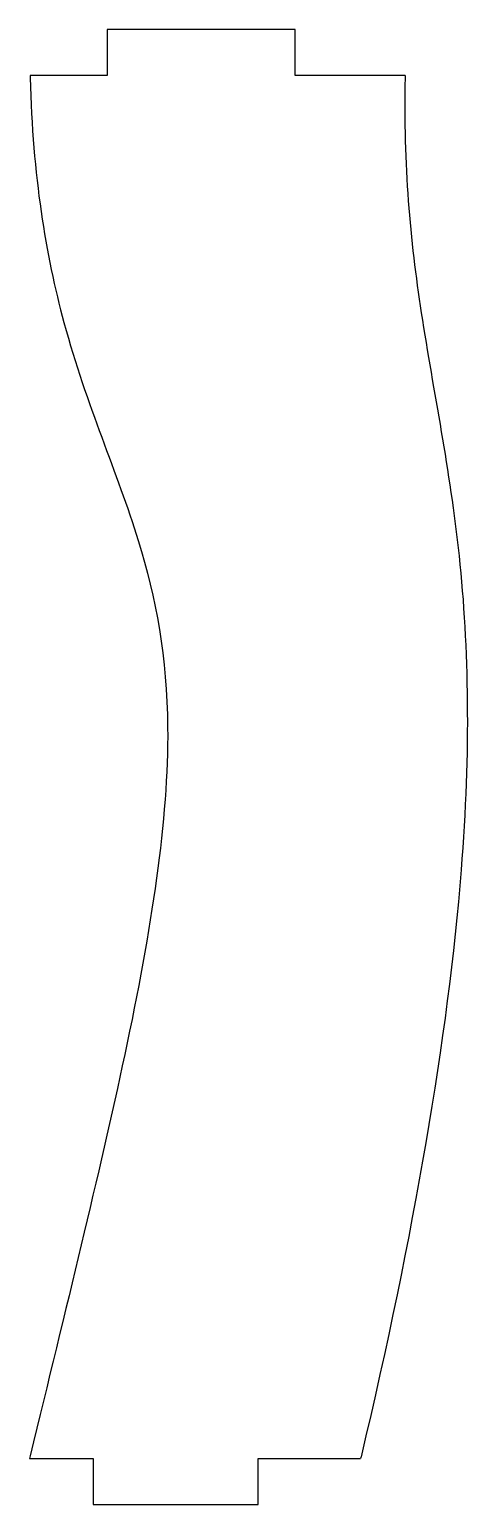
# Model space of a CAD drawing. Header units: millimetres. Extents: x -9.6 to 9.7, y -32.1 to 32.1.
import ezdxf

# ---------------------------------------------------------------- set-up
doc = ezdxf.new("R2010")
doc.units = ezdxf.units.MM
doc.layers.get('0').update_dxf_attribs({"linetype": 'CONTINUOUS'})

msp = doc.modelspace()

# ---------------------------------------------------------------- linework, layer by layer
for p, q in [((2.016, 32.1), (-6.184, 32.1)), ((-6.184, 32.1), (-6.184, 30.1)), ((2.016, 30.1), (2.016, 32.1)), ((-6.184, 30.1), (-9.539, 30.1)), ((6.808, 30.1), (2.016, 30.1)), ((-9.564, -30.1), (-6.795, -30.1)), ((-6.795, -30.1), (-6.795, -32.1)), ((0.405, -32.1), (0.405, -30.1)), ((0.405, -30.1), (4.867, -30.1)), ((-6.795, -32.1), (0.405, -32.1))]:
    msp.add_line(p, q)
for points, knots in [([(-9.539, 30.1), (-9.538, 30.066), (-9.538, 30.032), (-9.537, 29.997), (-9.425, 25.748), (-8.862, 22.279), (-8.06, 19.341), (-7.066, 15.698), (-5.745, 12.836), (-4.82, 9.855), (-4.046, 7.358), (-3.569, 4.752), (-3.542, 1.724), (-3.507, -2.286), (-4.243, -7.025), (-5.413, -12.515), (-6.524, -17.723), (-7.98, -23.573), (-9.534, -29.976), (-9.544, -30.018), (-9.554, -30.059), (-9.564, -30.1)], [-0.001353, -0.001353, -0.001353, -0.001353, 0, 0, 0, 0.167782, 0.167782, 0.167782, 0.375837, 0.375837, 0.375837, 0.550121, 0.550121, 0.550121, 0.780986, 0.780986, 0.780986, 1, 1, 1, 1.001409, 1.001409, 1.001409, 1.001409]), ([(6.808, 30.1), (6.807, 30.066), (6.806, 30.032), (6.805, 29.998), (6.718, 26.219), (7.028, 22.912), (7.51, 19.775), (8.045, 16.295), (8.752, 12.971), (9.155, 9.191), (9.581, 5.207), (9.656, 0.704), (9.246, -4.481), (8.668, -11.768), (7.178, -20.337), (4.885, -30.023), (4.879, -30.049), (4.873, -30.074), (4.867, -30.1)], [-0.001831, -0.001831, -0.001831, -0.001831, 0, 0, 0, 0.2032, 0.2032, 0.2032, 0.428643, 0.428643, 0.428643, 0.666183, 0.666183, 0.666183, 1, 1, 1, 1.000885, 1.000885, 1.000885, 1.000885])]:
    msp.add_open_spline(points, degree=3, knots=knots)

doc.saveas('drawing.dxf')
